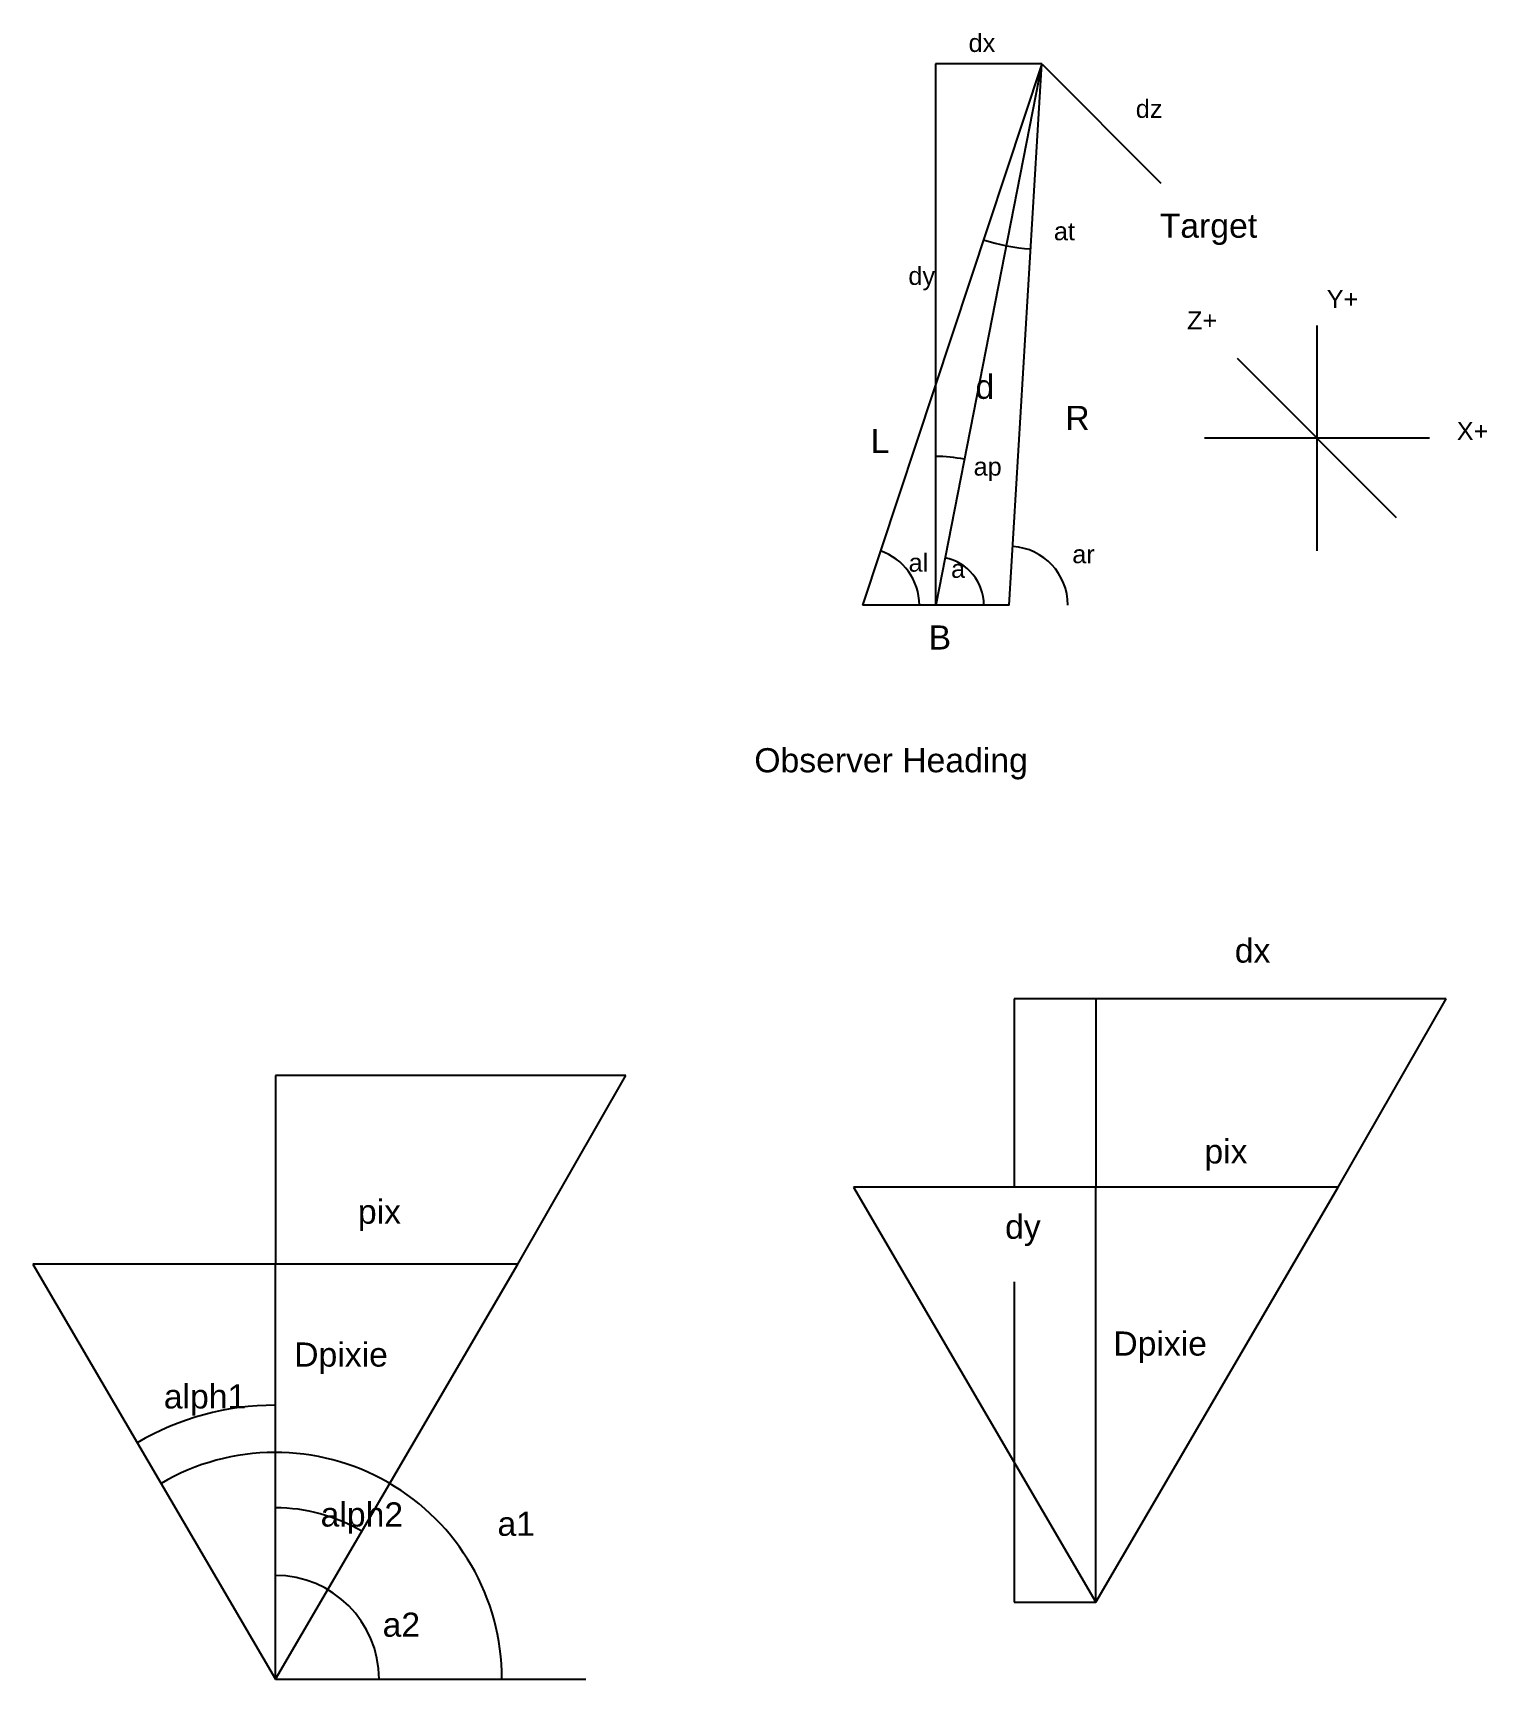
# Model space of a CAD drawing. Header units: inches. Extents: x -5.6 to 6.4, y -6 to 7.7.
import ezdxf

# ---------------------------------------------------------------- set-up
doc = ezdxf.new("R2010")
doc.units = ezdxf.units.IN
doc.header["$MEASUREMENT"] = 0
for name, color, linetype in [('blue', 5, 'Continuous'), ('Computation', 6, 'Continuous'), ('red', 1, 'Continuous'), ('yellow', 2, 'Continuous')]:
    doc.layers.add(name, color=color, linetype=linetype)
doc.styles.get("Standard").update_dxf_attribs({"font": 'arial.ttf'})

msp = doc.modelspace()

# ---------------------------------------------------------------- linework, layer by layer
at = {"layer": 'blue', "color": 6}
msp.add_lwpolyline([(2.469, 2.942), (1.251, 2.942)], dxfattribs=at)
for centre, radius, end in [((2.469, 2.942), 0.485, 86.5611), ((1.251, 2.942), 0.472, 71.6422)]:
    msp.add_arc(centre, radius, 0, end, dxfattribs=at)
at = {"layer": 'Computation'}
for p, q in [((2.738, 7.425), (1.251, 2.942)), ((2.469, 2.942), (2.738, 7.425)), ((3.186, -0.32), (2.51, -0.32)), ((2.51, -0.32), (2.51, -1.882)), ((6.091, -0.32), (3.186, -0.32)), ((3.186, -0.32), (3.186, -1.882)), ((5.196, -1.882), (6.091, -0.32)), ((-0.71, -0.957), (-3.615, -0.957)), ((-3.615, -0.957), (-3.615, -2.519)), ((-1.605, -2.519), (-0.71, -0.957)), ((2.51, -2.666), (2.51, -5.319)), ((2.51, -5.319), (3.186, -5.319))]:
    msp.add_line(p, q, dxfattribs=at)
for centre, radius, start, end in [((2.738, 7.425), 1.535, 251.6422, 266.5611), ((1.86, 2.942), 0.398, 0, 78.9125)]:
    msp.add_arc(centre, radius, start, end, dxfattribs=at)
at = {"layer": 'red'}
msp.add_line((2.738, 7.425), (3.725, 6.438), dxfattribs=at)
at = {"layer": 'red', "color": 3}
msp.add_line((5.02, 3.391), (5.02, 5.257), dxfattribs=at)
at = {"layer": 'red', "color": 1}
msp.add_line((5.679, 3.665), (4.36, 4.984), dxfattribs=at)
at = {"layer": 'red', "color": 5}
msp.add_line((5.953, 4.324), (4.087, 4.324), dxfattribs=at)
at = {"layer": 'red'}
for radius, start, end in [(2.269, 90, 120.3189), (1.878, 0, 120.3189), (1.419, 59.6811, 90), (0.859, 0, 90)]:
    msp.add_arc((-3.615, -5.957), radius, start, end, dxfattribs=at)
at = {"layer": 'yellow'}
for p, q in [((1.857, 7.425), (1.857, 2.942)), ((2.738, 7.425), (1.857, 7.425)), ((2.738, 7.425), (1.86, 2.942)), ((5.196, -1.882), (1.176, -1.882)), ((1.176, -1.882), (3.186, -5.319)), ((3.186, -5.319), (5.196, -1.882)), ((3.186, -5.319), (3.186, -1.882)), ((-1.605, -2.519), (-5.625, -2.519)), ((-5.625, -2.519), (-3.615, -5.957)), ((-3.615, -5.957), (-1.605, -2.519)), ((-3.615, -5.957), (-3.615, -2.519)), ((-3.615, -5.957), (-1.042, -5.957))]:
    msp.add_line(p, q, dxfattribs=at)
msp.add_arc((1.857, 2.942), 1.231, 78.7806, 90, dxfattribs=at)

# ---------------------------------------------------------------- texts
at = {"layer": 'blue', "color": 6}
msp.add_text('B', height=0.2, dxfattribs=at).set_placement((1.8, 2.573))
at = {"layer": 'blue'}
msp.add_text('Observer Heading', height=0.2, dxfattribs=at).set_placement((0.355, 1.556))
at = {"layer": 'Computation'}
for s, height, p in [('at', 0.15, (2.838, 5.964)), ('R', 0.2, (2.933, 4.392)), ('L', 0.2, (1.32, 4.2)), ('al', 0.15, (1.634, 3.218)), ('a', 0.15, (1.986, 3.167)), ('ar', 0.15, (2.991, 3.288)), ('dx', 0.2, (4.338, -0.021)), ('dy', 0.2, (2.434, -2.309))]:
    msp.add_text(s, height=height, dxfattribs=at).set_placement(p)
at = {"layer": 'red'}
for s, height, p in [('dz', 0.15, (3.517, 6.978)), ('Target', 0.2, (3.716, 5.985)), ('pix', 0.2, (4.086, -1.685)), ('pix', 0.2, (-2.931, -2.184)), ('Dpixie', 0.2, (3.331, -3.277)), ('Dpixie', 0.2, (-3.459, -3.368)), ('alph1', 0.2, (-4.54, -3.715)), ('alph2', 0.2, (-3.24, -4.693)), ('a1', 0.2, (-1.774, -4.77)), ('a2', 0.2, (-2.726, -5.606))]:
    msp.add_text(s, height=height, dxfattribs=at).set_placement(p)
at = {"layer": 'red', "color": 5}
for s, p in [('Y+', (5.1, 5.402)), ('X+', (6.178, 4.308))]:
    msp.add_text(s, height=0.15, dxfattribs=at).set_placement(p)
at = {"layer": 'red', "color": 1}
msp.add_text('Z+', height=0.15, dxfattribs=at).set_placement((3.942, 5.225))
at = {"layer": 'yellow'}
for s, height, p in [('dx', 0.15, (2.131, 7.524)), ('dy', 0.15, (1.632, 5.594)), ('d', 0.2, (2.188, 4.65)), ('ap', 0.15, (2.173, 4.014))]:
    msp.add_text(s, height=height, dxfattribs=at).set_placement(p)

doc.saveas('drawing.dxf')
